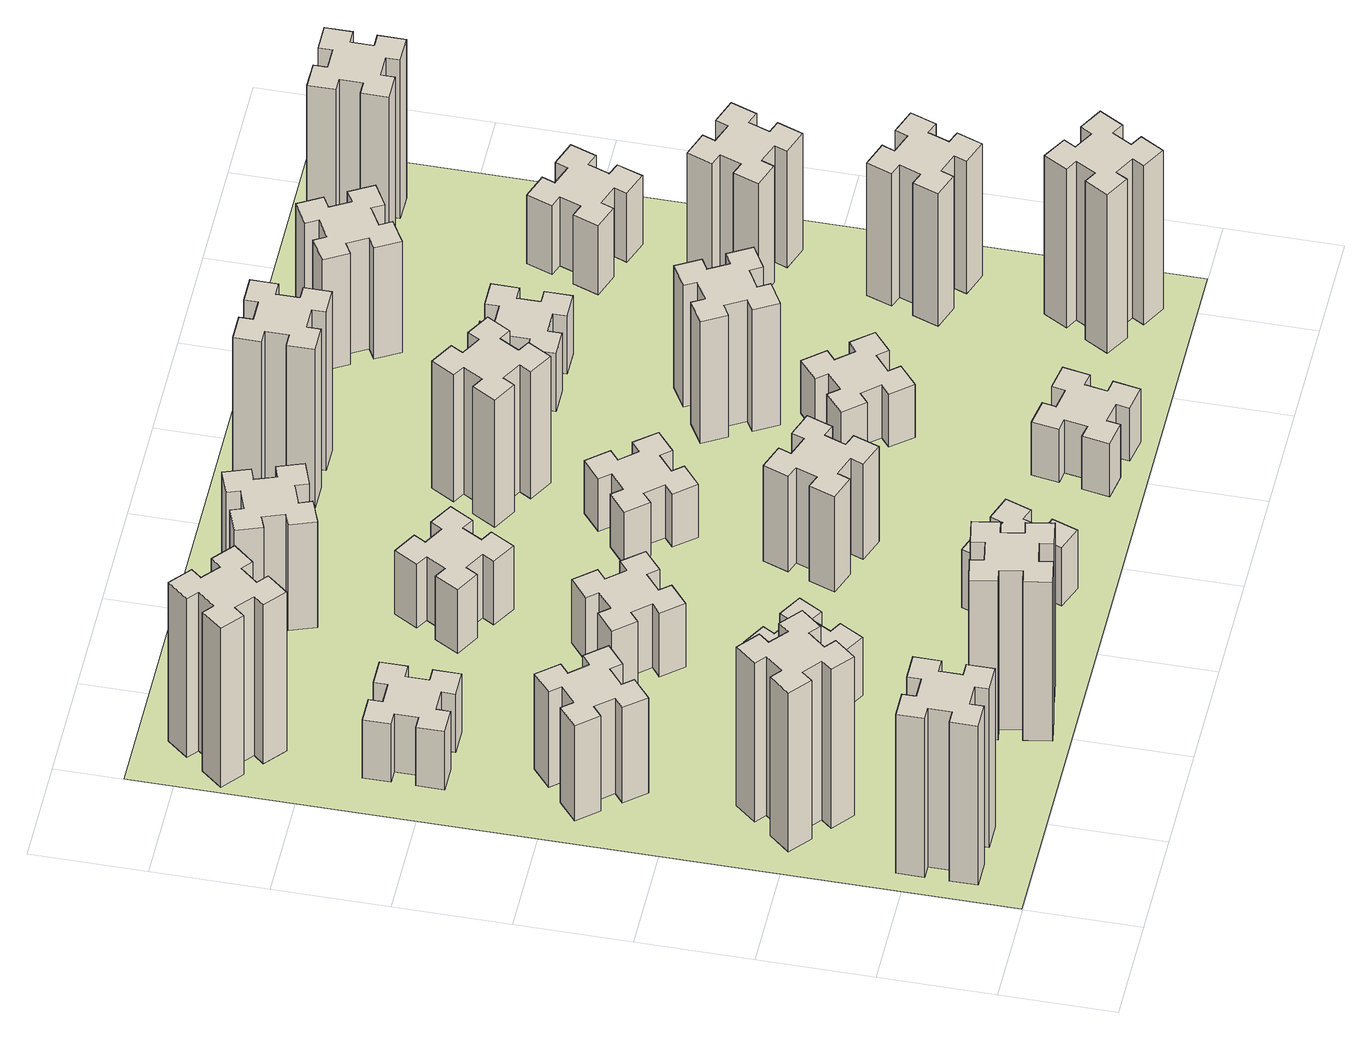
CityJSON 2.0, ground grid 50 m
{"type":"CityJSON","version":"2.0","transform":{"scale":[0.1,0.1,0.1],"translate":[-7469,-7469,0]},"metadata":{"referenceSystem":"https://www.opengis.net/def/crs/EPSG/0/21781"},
"CityObjects":{
"building1":{"type":"Building","attributes":{"class":"1000","function":"1000","usage":"1000","yearOfConstruction":2016,"roofType":"1000","measuredHeight":90,"storeysAboveGround":30,"storeysBelowGround":0},"geometry":[{"type":"Solid","lod":"1","boundaries":[[[[0,1,2,3,4,5,6,7,8,9,10,11,12,13,14,15,16,17,18,19]],[[17,16,20,21]],[[16,15,22,20]],[[15,14,23,22]],[[14,13,24,23]],[[13,12,25,24]],[[12,11,26,25]],[[11,10,27,26]],[[10,9,28,27]],[[9,8,29,28]],[[8,7,30,29]],[[7,6,31,30]],[[6,5,32,31]],[[5,4,33,32]],[[4,3,34,33]],[[3,2,35,34]],[[2,1,36,35]],[[1,0,37,36]],[[0,19,38,37]],[[19,18,39,38]],[[18,17,21,39]],[[24,25,26,27,28,29,30,31,32,33,34,35,36,37,38,39,21,20,22,23]]]]}]},
"building2":{"type":"Building","attributes":{"class":"1000","function":"1000","usage":"1000","yearOfConstruction":2016,"roofType":"1000","measuredHeight":90,"storeysAboveGround":30,"storeysBelowGround":0},"geometry":[{"type":"Solid","lod":"1","boundaries":[[[[40,41,42,43,44,45,46,47,48,49,50,51,52,53,54,55,56,57,58,59]],[[57,56,60,61]],[[56,55,62,60]],[[55,54,63,62]],[[54,53,64,63]],[[53,52,65,64]],[[52,51,66,65]],[[51,50,67,66]],[[50,49,68,67]],[[49,48,69,68]],[[48,47,70,69]],[[47,46,71,70]],[[46,45,72,71]],[[45,44,73,72]],[[44,43,74,73]],[[43,42,75,74]],[[42,41,76,75]],[[41,40,77,76]],[[40,59,78,77]],[[59,58,79,78]],[[58,57,61,79]],[[64,65,66,67,68,69,70,71,72,73,74,75,76,77,78,79,61,60,62,63]]]]}]},
"building3":{"type":"Building","attributes":{"class":"1000","function":"1000","usage":"1000","yearOfConstruction":2016,"roofType":"1000","measuredHeight":54,"storeysAboveGround":30,"storeysBelowGround":0},"geometry":[{"type":"Solid","lod":"1","boundaries":[[[[80,81,82,83,84,85,86,87,88,89,90,91,92,93,94,95,96,97,98,99]],[[97,96,100,101]],[[96,95,102,100]],[[95,94,103,102]],[[94,93,104,103]],[[93,92,105,104]],[[92,91,106,105]],[[91,90,107,106]],[[90,89,108,107]],[[89,88,109,108]],[[88,87,110,109]],[[87,86,111,110]],[[86,85,112,111]],[[85,84,113,112]],[[84,83,114,113]],[[83,82,115,114]],[[82,81,116,115]],[[81,80,117,116]],[[80,99,118,117]],[[99,98,119,118]],[[98,97,101,119]],[[104,105,106,107,108,109,110,111,112,113,114,115,116,117,118,119,101,100,102,103]]]]}]},
"building4":{"type":"Building","attributes":{"class":"1000","function":"1000","usage":"1000","yearOfConstruction":2016,"roofType":"1000","measuredHeight":33,"storeysAboveGround":30,"storeysBelowGround":0},"geometry":[{"type":"Solid","lod":"1","boundaries":[[[[120,121,122,123,124,125,126,127,128,129,130,131,132,133,134,135,136,137,138,139]],[[137,136,140,141]],[[136,135,142,140]],[[135,134,143,142]],[[134,133,144,143]],[[133,132,145,144]],[[132,131,146,145]],[[131,130,147,146]],[[130,129,148,147]],[[129,128,149,148]],[[128,127,150,149]],[[127,126,151,150]],[[126,125,152,151]],[[125,124,153,152]],[[124,123,154,153]],[[123,122,155,154]],[[122,121,156,155]],[[121,120,157,156]],[[120,139,158,157]],[[139,138,159,158]],[[138,137,141,159]],[[144,145,146,147,148,149,150,151,152,153,154,155,156,157,158,159,141,140,142,143]]]]}]},
"building5":{"type":"Building","attributes":{"class":"1000","function":"1000","usage":"1000","yearOfConstruction":2016,"roofType":"1000","measuredHeight":90,"storeysAboveGround":30,"storeysBelowGround":0},"geometry":[{"type":"Solid","lod":"1","boundaries":[[[[160,161,162,163,164,165,166,167,168,169,170,171,172,173,174,175,176,177,178,179]],[[177,176,180,181]],[[176,175,182,180]],[[175,174,183,182]],[[174,173,184,183]],[[173,172,185,184]],[[172,171,186,185]],[[171,170,187,186]],[[170,169,188,187]],[[169,168,189,188]],[[168,167,190,189]],[[167,166,191,190]],[[166,165,192,191]],[[165,164,193,192]],[[164,163,194,193]],[[163,162,195,194]],[[162,161,196,195]],[[161,160,197,196]],[[160,179,198,197]],[[179,178,199,198]],[[178,177,181,199]],[[184,185,186,187,188,189,190,191,192,193,194,195,196,197,198,199,181,180,182,183]]]]}]},
"building6":{"type":"Building","attributes":{"class":"1000","function":"1000","usage":"1000","yearOfConstruction":2016,"roofType":"1000","measuredHeight":90,"storeysAboveGround":30,"storeysBelowGround":0},"geometry":[{"type":"Solid","lod":"1","boundaries":[[[[200,201,202,203,204,205,206,207,208,209,210,211,212,213,214,215,216,217,218,219]],[[217,216,220,221]],[[216,215,222,220]],[[215,214,223,222]],[[214,213,224,223]],[[213,212,225,224]],[[212,211,226,225]],[[211,210,227,226]],[[210,209,228,227]],[[209,208,229,228]],[[208,207,230,229]],[[207,206,231,230]],[[206,205,232,231]],[[205,204,233,232]],[[204,203,234,233]],[[203,202,235,234]],[[202,201,236,235]],[[201,200,237,236]],[[200,219,238,237]],[[219,218,239,238]],[[218,217,221,239]],[[224,225,226,227,228,229,230,231,232,233,234,235,236,237,238,239,221,220,222,223]]]]}]},
"building7":{"type":"Building","attributes":{"class":"1000","function":"1000","usage":"1000","yearOfConstruction":2016,"roofType":"1000","measuredHeight":33,"storeysAboveGround":30,"storeysBelowGround":0},"geometry":[{"type":"Solid","lod":"1","boundaries":[[[[240,241,242,243,244,245,246,247,248,249,250,251,252,253,254,255,256,257,258,259]],[[257,256,260,261]],[[256,255,262,260]],[[255,254,263,262]],[[254,253,264,263]],[[253,252,265,264]],[[252,251,266,265]],[[251,250,267,266]],[[250,249,268,267]],[[249,248,269,268]],[[248,247,270,269]],[[247,246,271,270]],[[246,245,272,271]],[[245,244,273,272]],[[244,243,274,273]],[[243,242,275,274]],[[242,241,276,275]],[[241,240,277,276]],[[240,259,278,277]],[[259,258,279,278]],[[258,257,261,279]],[[264,265,266,267,268,269,270,271,272,273,274,275,276,277,278,279,261,260,262,263]]]]}]},
"building8":{"type":"Building","attributes":{"class":"1000","function":"1000","usage":"1000","yearOfConstruction":2016,"roofType":"1000","measuredHeight":36,"storeysAboveGround":30,"storeysBelowGround":0},"geometry":[{"type":"Solid","lod":"1","boundaries":[[[[280,281,282,283,284,285,286,287,288,289,290,291,292,293,294,295,296,297,298,299]],[[297,296,300,301]],[[296,295,302,300]],[[295,294,303,302]],[[294,293,304,303]],[[293,292,305,304]],[[292,291,306,305]],[[291,290,307,306]],[[290,289,308,307]],[[289,288,309,308]],[[288,287,310,309]],[[287,286,311,310]],[[286,285,312,311]],[[285,284,313,312]],[[284,283,314,313]],[[283,282,315,314]],[[282,281,316,315]],[[281,280,317,316]],[[280,299,318,317]],[[299,298,319,318]],[[298,297,301,319]],[[304,305,306,307,308,309,310,311,312,313,314,315,316,317,318,319,301,300,302,303]]]]}]},
"building9":{"type":"Building","attributes":{"class":"1000","function":"1000","usage":"1000","yearOfConstruction":2016,"roofType":"1000","measuredHeight":33,"storeysAboveGround":30,"storeysBelowGround":0},"geometry":[{"type":"Solid","lod":"1","boundaries":[[[[320,321,322,323,324,325,326,327,328,329,330,331,332,333,334,335,336,337,338,339]],[[337,336,340,341]],[[336,335,342,340]],[[335,334,343,342]],[[334,333,344,343]],[[333,332,345,344]],[[332,331,346,345]],[[331,330,347,346]],[[330,329,348,347]],[[329,328,349,348]],[[328,327,350,349]],[[327,326,351,350]],[[326,325,352,351]],[[325,324,353,352]],[[324,323,354,353]],[[323,322,355,354]],[[322,321,356,355]],[[321,320,357,356]],[[320,339,358,357]],[[339,338,359,358]],[[338,337,341,359]],[[344,345,346,347,348,349,350,351,352,353,354,355,356,357,358,359,341,340,342,343]]]]}]},
"building10":{"type":"Building","attributes":{"class":"1000","function":"1000","usage":"1000","yearOfConstruction":2016,"roofType":"1000","measuredHeight":36,"storeysAboveGround":30,"storeysBelowGround":0},"geometry":[{"type":"Solid","lod":"1","boundaries":[[[[360,361,362,363,364,365,366,367,368,369,370,371,372,373,374,375,376,377,378,379]],[[377,376,380,381]],[[376,375,382,380]],[[375,374,383,382]],[[374,373,384,383]],[[373,372,385,384]],[[372,371,386,385]],[[371,370,387,386]],[[370,369,388,387]],[[369,368,389,388]],[[368,367,390,389]],[[367,366,391,390]],[[366,365,392,391]],[[365,364,393,392]],[[364,363,394,393]],[[363,362,395,394]],[[362,361,396,395]],[[361,360,397,396]],[[360,379,398,397]],[[379,378,399,398]],[[378,377,381,399]],[[384,385,386,387,388,389,390,391,392,393,394,395,396,397,398,399,381,380,382,383]]]]}]},
"building11":{"type":"Building","attributes":{"class":"1000","function":"1000","usage":"1000","yearOfConstruction":2016,"roofType":"1000","measuredHeight":60,"storeysAboveGround":30,"storeysBelowGround":0},"geometry":[{"type":"Solid","lod":"1","boundaries":[[[[400,401,402,403,404,405,406,407,408,409,410,411,412,413,414,415,416,417,418,419]],[[417,416,420,421]],[[416,415,422,420]],[[415,414,423,422]],[[414,413,424,423]],[[413,412,425,424]],[[412,411,426,425]],[[411,410,427,426]],[[410,409,428,427]],[[409,408,429,428]],[[408,407,430,429]],[[407,406,431,430]],[[406,405,432,431]],[[405,404,433,432]],[[404,403,434,433]],[[403,402,435,434]],[[402,401,436,435]],[[401,400,437,436]],[[400,419,438,437]],[[419,418,439,438]],[[418,417,421,439]],[[424,425,426,427,428,429,430,431,432,433,434,435,436,437,438,439,421,420,422,423]]]]}]},
"building12":{"type":"Building","attributes":{"class":"1000","function":"1000","usage":"1000","yearOfConstruction":2016,"roofType":"1000","measuredHeight":54,"storeysAboveGround":30,"storeysBelowGround":0},"geometry":[{"type":"Solid","lod":"1","boundaries":[[[[440,441,442,443,444,445,446,447,448,449,450,451,452,453,454,455,456,457,458,459]],[[457,456,460,461]],[[456,455,462,460]],[[455,454,463,462]],[[454,453,464,463]],[[453,452,465,464]],[[452,451,466,465]],[[451,450,467,466]],[[450,449,468,467]],[[449,448,469,468]],[[448,447,470,469]],[[447,446,471,470]],[[446,445,472,471]],[[445,444,473,472]],[[444,443,474,473]],[[443,442,475,474]],[[442,441,476,475]],[[441,440,477,476]],[[440,459,478,477]],[[459,458,479,478]],[[458,457,461,479]],[[464,465,466,467,468,469,470,471,472,473,474,475,476,477,478,479,461,460,462,463]]]]}]},
"building13":{"type":"Building","attributes":{"class":"1000","function":"1000","usage":"1000","yearOfConstruction":2016,"roofType":"1000","measuredHeight":30,"storeysAboveGround":30,"storeysBelowGround":0},"geometry":[{"type":"Solid","lod":"1","boundaries":[[[[480,481,482,483,484,485,486,487,488,489,490,491,492,493,494,495,496,497,498,499]],[[497,496,500,501]],[[496,495,502,500]],[[495,494,503,502]],[[494,493,504,503]],[[493,492,505,504]],[[492,491,506,505]],[[491,490,507,506]],[[490,489,508,507]],[[489,488,509,508]],[[488,487,510,509]],[[487,486,511,510]],[[486,485,512,511]],[[485,484,513,512]],[[484,483,514,513]],[[483,482,515,514]],[[482,481,516,515]],[[481,480,517,516]],[[480,499,518,517]],[[499,498,519,518]],[[498,497,501,519]],[[504,505,506,507,508,509,510,511,512,513,514,515,516,517,518,519,501,500,502,503]]]]}]},
"building14":{"type":"Building","attributes":{"class":"1000","function":"1000","usage":"1000","yearOfConstruction":2016,"roofType":"1000","measuredHeight":30,"storeysAboveGround":30,"storeysBelowGround":0},"geometry":[{"type":"Solid","lod":"1","boundaries":[[[[520,521,522,523,524,525,526,527,528,529,530,531,532,533,534,535,536,537,538,539]],[[537,536,540,541]],[[536,535,542,540]],[[535,534,543,542]],[[534,533,544,543]],[[533,532,545,544]],[[532,531,546,545]],[[531,530,547,546]],[[530,529,548,547]],[[529,528,549,548]],[[528,527,550,549]],[[527,526,551,550]],[[526,525,552,551]],[[525,524,553,552]],[[524,523,554,553]],[[523,522,555,554]],[[522,521,556,555]],[[521,520,557,556]],[[520,539,558,557]],[[539,538,559,558]],[[538,537,541,559]],[[544,545,546,547,548,549,550,551,552,553,554,555,556,557,558,559,541,540,542,543]]]]}]},
"building15":{"type":"Building","attributes":{"class":"1000","function":"1000","usage":"1000","yearOfConstruction":2016,"roofType":"1000","measuredHeight":72,"storeysAboveGround":30,"storeysBelowGround":0},"geometry":[{"type":"Solid","lod":"1","boundaries":[[[[560,561,562,563,564,565,566,567,568,569,570,571,572,573,574,575,576,577,578,579]],[[577,576,580,581]],[[576,575,582,580]],[[575,574,583,582]],[[574,573,584,583]],[[573,572,585,584]],[[572,571,586,585]],[[571,570,587,586]],[[570,569,588,587]],[[569,568,589,588]],[[568,567,590,589]],[[567,566,591,590]],[[566,565,592,591]],[[565,564,593,592]],[[564,563,594,593]],[[563,562,595,594]],[[562,561,596,595]],[[561,560,597,596]],[[560,579,598,597]],[[579,578,599,598]],[[578,577,581,599]],[[584,585,586,587,588,589,590,591,592,593,594,595,596,597,598,599,581,580,582,583]]]]}]},
"building16":{"type":"Building","attributes":{"class":"1000","function":"1000","usage":"1000","yearOfConstruction":2016,"roofType":"1000","measuredHeight":90,"storeysAboveGround":30,"storeysBelowGround":0},"geometry":[{"type":"Solid","lod":"1","boundaries":[[[[600,601,602,603,604,605,606,607,608,609,610,611,612,613,614,615,616,617,618,619]],[[617,616,620,621]],[[616,615,622,620]],[[615,614,623,622]],[[614,613,624,623]],[[613,612,625,624]],[[612,611,626,625]],[[611,610,627,626]],[[610,609,628,627]],[[609,608,629,628]],[[608,607,630,629]],[[607,606,631,630]],[[606,605,632,631]],[[605,604,633,632]],[[604,603,634,633]],[[603,602,635,634]],[[602,601,636,635]],[[601,600,637,636]],[[600,619,638,637]],[[619,618,639,638]],[[618,617,621,639]],[[624,625,626,627,628,629,630,631,632,633,634,635,636,637,638,639,621,620,622,623]]]]}]},
"building17":{"type":"Building","attributes":{"class":"1000","function":"1000","usage":"1000","yearOfConstruction":2016,"roofType":"1000","measuredHeight":30,"storeysAboveGround":30,"storeysBelowGround":0},"geometry":[{"type":"Solid","lod":"1","boundaries":[[[[640,641,642,643,644,645,646,647,648,649,650,651,652,653,654,655,656,657,658,659]],[[657,656,660,661]],[[656,655,662,660]],[[655,654,663,662]],[[654,653,664,663]],[[653,652,665,664]],[[652,651,666,665]],[[651,650,667,666]],[[650,649,668,667]],[[649,648,669,668]],[[648,647,670,669]],[[647,646,671,670]],[[646,645,672,671]],[[645,644,673,672]],[[644,643,674,673]],[[643,642,675,674]],[[642,641,676,675]],[[641,640,677,676]],[[640,659,678,677]],[[659,658,679,678]],[[658,657,661,679]],[[664,665,666,667,668,669,670,671,672,673,674,675,676,677,678,679,661,660,662,663]]]]}]},
"building18":{"type":"Building","attributes":{"class":"1000","function":"1000","usage":"1000","yearOfConstruction":2016,"roofType":"1000","measuredHeight":69,"storeysAboveGround":30,"storeysBelowGround":0},"geometry":[{"type":"Solid","lod":"1","boundaries":[[[[680,681,682,683,684,685,686,687,688,689,690,691,692,693,694,695,696,697,698,699]],[[697,696,700,701]],[[696,695,702,700]],[[695,694,703,702]],[[694,693,704,703]],[[693,692,705,704]],[[692,691,706,705]],[[691,690,707,706]],[[690,689,708,707]],[[689,688,709,708]],[[688,687,710,709]],[[687,686,711,710]],[[686,685,712,711]],[[685,684,713,712]],[[684,683,714,713]],[[683,682,715,714]],[[682,681,716,715]],[[681,680,717,716]],[[680,699,718,717]],[[699,698,719,718]],[[698,697,701,719]],[[704,705,706,707,708,709,710,711,712,713,714,715,716,717,718,719,701,700,702,703]]]]}]},
"building19":{"type":"Building","attributes":{"class":"1000","function":"1000","usage":"1000","yearOfConstruction":2016,"roofType":"1000","measuredHeight":33,"storeysAboveGround":30,"storeysBelowGround":0},"geometry":[{"type":"Solid","lod":"1","boundaries":[[[[720,721,722,723,724,725,726,727,728,729,730,731,732,733,734,735,736,737,738,739]],[[737,736,740,741]],[[736,735,742,740]],[[735,734,743,742]],[[734,733,744,743]],[[733,732,745,744]],[[732,731,746,745]],[[731,730,747,746]],[[730,729,748,747]],[[729,728,749,748]],[[728,727,750,749]],[[727,726,751,750]],[[726,725,752,751]],[[725,724,753,752]],[[724,723,754,753]],[[723,722,755,754]],[[722,721,756,755]],[[721,720,757,756]],[[720,739,758,757]],[[739,738,759,758]],[[738,737,741,759]],[[744,745,746,747,748,749,750,751,752,753,754,755,756,757,758,759,741,740,742,743]]]]}]},
"building20":{"type":"Building","attributes":{"class":"1000","function":"1000","usage":"1000","yearOfConstruction":2016,"roofType":"1000","measuredHeight":90,"storeysAboveGround":30,"storeysBelowGround":0},"geometry":[{"type":"Solid","lod":"1","boundaries":[[[[760,761,762,763,764,765,766,767,768,769,770,771,772,773,774,775,776,777,778,779]],[[777,776,780,781]],[[776,775,782,780]],[[775,774,783,782]],[[774,773,784,783]],[[773,772,785,784]],[[772,771,786,785]],[[771,770,787,786]],[[770,769,788,787]],[[769,768,789,788]],[[768,767,790,789]],[[767,766,791,790]],[[766,765,792,791]],[[765,764,793,792]],[[764,763,794,793]],[[763,762,795,794]],[[762,761,796,795]],[[761,760,797,796]],[[760,779,798,797]],[[779,778,799,798]],[[778,777,781,799]],[[784,785,786,787,788,789,790,791,792,793,794,795,796,797,798,799,781,780,782,783]]]]}]},
"building21":{"type":"Building","attributes":{"class":"1000","function":"1000","usage":"1000","yearOfConstruction":2016,"roofType":"1000","measuredHeight":63,"storeysAboveGround":30,"storeysBelowGround":0},"geometry":[{"type":"Solid","lod":"1","boundaries":[[[[800,801,802,803,804,805,806,807,808,809,810,811,812,813,814,815,816,817,818,819]],[[817,816,820,821]],[[816,815,822,820]],[[815,814,823,822]],[[814,813,824,823]],[[813,812,825,824]],[[812,811,826,825]],[[811,810,827,826]],[[810,809,828,827]],[[809,808,829,828]],[[808,807,830,829]],[[807,806,831,830]],[[806,805,832,831]],[[805,804,833,832]],[[804,803,834,833]],[[803,802,835,834]],[[802,801,836,835]],[[801,800,837,836]],[[800,819,838,837]],[[819,818,839,838]],[[818,817,821,839]],[[824,825,826,827,828,829,830,831,832,833,834,835,836,837,838,839,821,820,822,823]]]]}]},
"building22":{"type":"Building","attributes":{"class":"1000","function":"1000","usage":"1000","yearOfConstruction":2016,"roofType":"1000","measuredHeight":75,"storeysAboveGround":30,"storeysBelowGround":0},"geometry":[{"type":"Solid","lod":"1","boundaries":[[[[840,841,842,843,844,845,846,847,848,849,850,851,852,853,854,855,856,857,858,859]],[[857,856,860,861]],[[856,855,862,860]],[[855,854,863,862]],[[854,853,864,863]],[[853,852,865,864]],[[852,851,866,865]],[[851,850,867,866]],[[850,849,868,867]],[[849,848,869,868]],[[848,847,870,869]],[[847,846,871,870]],[[846,845,872,871]],[[845,844,873,872]],[[844,843,874,873]],[[843,842,875,874]],[[842,841,876,875]],[[841,840,877,876]],[[840,859,878,877]],[[859,858,879,878]],[[858,857,861,879]],[[864,865,866,867,868,869,870,871,872,873,874,875,876,877,878,879,861,860,862,863]]]]}]},
"building23":{"type":"Building","attributes":{"class":"1000","function":"1000","usage":"1000","yearOfConstruction":2016,"roofType":"1000","measuredHeight":66,"storeysAboveGround":30,"storeysBelowGround":0},"geometry":[{"type":"Solid","lod":"1","boundaries":[[[[880,881,882,883,884,885,886,887,888,889,890,891,892,893,894,895,896,897,898,899]],[[897,896,900,901]],[[896,895,902,900]],[[895,894,903,902]],[[894,893,904,903]],[[893,892,905,904]],[[892,891,906,905]],[[891,890,907,906]],[[890,889,908,907]],[[889,888,909,908]],[[888,887,910,909]],[[887,886,911,910]],[[886,885,912,911]],[[885,884,913,912]],[[884,883,914,913]],[[883,882,915,914]],[[882,881,916,915]],[[881,880,917,916]],[[880,899,918,917]],[[899,898,919,918]],[[898,897,901,919]],[[904,905,906,907,908,909,910,911,912,913,914,915,916,917,918,919,901,900,902,903]]]]}]},
"building24":{"type":"Building","attributes":{"class":"1000","function":"1000","usage":"1000","yearOfConstruction":2016,"roofType":"1000","measuredHeight":39,"storeysAboveGround":30,"storeysBelowGround":0},"geometry":[{"type":"Solid","lod":"1","boundaries":[[[[920,921,922,923,924,925,926,927,928,929,930,931,932,933,934,935,936,937,938,939]],[[937,936,940,941]],[[936,935,942,940]],[[935,934,943,942]],[[934,933,944,943]],[[933,932,945,944]],[[932,931,946,945]],[[931,930,947,946]],[[930,929,948,947]],[[929,928,949,948]],[[928,927,950,949]],[[927,926,951,950]],[[926,925,952,951]],[[925,924,953,952]],[[924,923,954,953]],[[923,922,955,954]],[[922,921,956,955]],[[921,920,957,956]],[[920,939,958,957]],[[939,938,959,958]],[[938,937,941,959]],[[944,945,946,947,948,949,950,951,952,953,954,955,956,957,958,959,941,940,942,943]]]]}]},
"building25":{"type":"Building","attributes":{"class":"1000","function":"1000","usage":"1000","yearOfConstruction":2016,"roofType":"1000","measuredHeight":90,"storeysAboveGround":30,"storeysBelowGround":0},"geometry":[{"type":"Solid","lod":"1","boundaries":[[[[960,961,962,963,964,965,966,967,968,969,970,971,972,973,974,975,976,977,978,979]],[[977,976,980,981]],[[976,975,982,980]],[[975,974,983,982]],[[974,973,984,983]],[[973,972,985,984]],[[972,971,986,985]],[[971,970,987,986]],[[970,969,988,987]],[[969,968,989,988]],[[968,967,990,989]],[[967,966,991,990]],[[966,965,992,991]],[[965,964,993,992]],[[964,963,994,993]],[[963,962,995,994]],[[962,961,996,995]],[[961,960,997,996]],[[960,979,998,997]],[[979,978,999,998]],[[978,977,981,999]],[[984,985,986,987,988,989,990,991,992,993,994,995,996,997,998,999,981,980,982,983]]]]}]},
"landuse1":{"type":"LandUse","attributes":{"name":"plot1","function":"1010"},"geometry":[{"type":"MultiSurface","lod":"1","boundaries":[[[1000,1001,1002,1003]]]}]}
},
"vertices":[
[165,425,0],[165,325,0],[105,325,0],[105,205,0],[225,205,0],[225,265,0],[325,265,0],[325,205,0],[445,205,0],[445,325,0],[385,325,0],[385,425,0],[445,425,0],[445,545,0],[325,545,0],[325,485,0],[225,485,0],[225,545,0],[105,545,0],[105,425,0],[225,485,900],[225,545,900],[325,485,900],[325,545,900],[445,545,900],[445,425,900],[385,425,900],[385,325,900],[445,325,900],[445,205,900],[325,205,900],[325,265,900],[225,265,900],[225,205,900],[105,205,900],[105,325,900],[165,325,900],[165,425,900],[105,425,900],[105,545,900],
[484,1067,0],[408,1132,0],[446,1178,0],[354,1255,0],[277,1163,0],[323,1124,0],[259,1048,0],[213,1086,0],[136,994,0],[228,917,0],[266,963,0],[343,899,0],[304,853,0],[396,776,0],[473,868,0],[427,906,0],[492,983,0],[538,944,0],[615,1036,0],[523,1113,0],[492,983,900],[538,944,900],[427,906,900],[473,868,900],[396,776,900],[304,853,900],[343,899,900],[266,963,900],[228,917,900],[136,994,900],[213,1086,900],[259,1048,900],[323,1124,900],[277,1163,900],[354,1255,900],[446,1178,900],[408,1132,900],[484,1067,900],[523,1113,900],[615,1036,900],
[492,1888,0],[427,1964,0],[473,2003,0],[396,2095,0],[304,2018,0],[343,1972,0],[266,1907,0],[228,1953,0],[136,1876,0],[213,1784,0],[259,1823,0],[323,1746,0],[277,1708,0],[354,1616,0],[446,1693,0],[408,1739,0],[484,1803,0],[523,1757,0],[615,1834,0],[538,1926,0],[484,1803,540],[523,1757,540],[408,1739,540],[446,1693,540],[354,1616,540],[277,1708,540],[323,1746,540],[259,1823,540],[213,1784,540],[136,1876,540],[228,1953,540],[266,1907,540],[343,1972,540],[304,2018,540],[396,2095,540],[473,2003,540],[427,1964,540],[492,1888,540],[538,1926,540],[615,1834,540],
[485,2545,0],[485,2645,0],[545,2645,0],[545,2765,0],[425,2765,0],[425,2705,0],[325,2705,0],[325,2765,0],[205,2765,0],[205,2645,0],[265,2645,0],[265,2545,0],[205,2545,0],[205,2425,0],[325,2425,0],[325,2485,0],[425,2485,0],[425,2425,0],[545,2425,0],[545,2545,0],[425,2485,330],[425,2425,330],[325,2485,330],[325,2425,330],[205,2425,330],[205,2545,330],[265,2545,330],[265,2645,330],[205,2645,330],[205,2765,330],[325,2765,330],[325,2705,330],[425,2705,330],[425,2765,330],[545,2765,330],[545,2645,330],[485,2645,330],[485,2545,330],[545,2545,330],[545,2425,330],
[1085,158,0],[1184,176,0],[1194,117,0],[1312,137,0],[1291,256,0],[1232,245,0],[1215,344,0],[1274,354,0],[1253,472,0],[1135,451,0],[1145,392,0],[1047,375,0],[1037,434,0],[918,413,0],[939,295,0],[998,305,0],[1016,207,0],[957,197,0],[977,78,0],[1096,99,0],[1016,207,900],[957,197,900],[998,305,900],[939,295,900],[918,413,900],[1037,434,900],[1047,375,900],[1145,392,900],[1135,451,900],[1253,472,900],[1274,354,900],[1215,344,900],[1232,245,900],[1291,256,900],[1312,137,900],[1194,117,900],[1184,176,900],[1085,158,900],[1096,99,900],[977,78,900],
[384,3387,0],[308,3452,0],[346,3498,0],[254,3575,0],[177,3483,0],[223,3444,0],[159,3368,0],[113,3406,0],[36,3314,0],[128,3237,0],[166,3283,0],[243,3219,0],[204,3173,0],[296,3096,0],[373,3188,0],[327,3226,0],[392,3303,0],[438,3264,0],[515,3356,0],[423,3433,0],[392,3303,900],[438,3264,900],[327,3226,900],[373,3188,900],[296,3096,900],[204,3173,900],[243,3219,900],[166,3283,900],[128,3237,900],[36,3314,900],[113,3406,900],[159,3368,900],[223,3444,900],[177,3483,900],[254,3575,900],[346,3498,900],[308,3452,900],[384,3387,900],[423,3433,900],[515,3356,900],
[1086,1017,0],[1136,1104,0],[1188,1074,0],[1248,1178,0],[1144,1238,0],[1114,1186,0],[1027,1236,0],[1057,1288,0],[953,1348,0],[893,1244,0],[945,1214,0],[895,1127,0],[843,1157,0],[783,1053,0],[887,993,0],[917,1045,0],[1004,995,0],[974,943,0],[1078,883,0],[1138,987,0],[1004,995,330],[974,943,330],[917,1045,330],[887,993,330],[783,1053,330],[843,1157,330],[895,1127,330],[945,1214,330],[893,1244,330],[953,1348,330],[1057,1288,330],[1027,1236,330],[1114,1186,330],[1144,1238,330],[1248,1178,330],[1188,1074,330],[1136,1104,330],[1086,1017,330],[1138,987,330],[1078,883,330],
[1083,1972,0],[1006,1907,0],[968,1953,0],[876,1876,0],[953,1784,0],[999,1823,0],[1063,1746,0],[1017,1708,0],[1094,1616,0],[1186,1693,0],[1148,1739,0],[1224,1803,0],[1263,1757,0],[1355,1834,0],[1278,1926,0],[1232,1888,0],[1167,1964,0],[1213,2003,0],[1136,2095,0],[1044,2018,0],[1167,1964,360],[1213,2003,360],[1232,1888,360],[1278,1926,360],[1355,1834,360],[1263,1757,360],[1224,1803,360],[1148,1739,360],[1186,1693,360],[1094,1616,360],[1017,1708,360],[1063,1746,360],[999,1823,360],[953,1784,360],[876,1876,360],[968,1953,360],[1006,1907,360],[1083,1972,360],[1044,2018,360],[1136,2095,360],
[1669,460,0],[1635,366,0],[1579,387,0],[1537,274,0],[1650,233,0],[1671,289,0],[1765,255,0],[1744,199,0],[1857,157,0],[1898,270,0],[1842,291,0],[1876,385,0],[1932,364,0],[1973,477,0],[1860,518,0],[1840,462,0],[1746,496,0],[1767,552,0],[1654,593,0],[1613,480,0],[1746,496,330],[1767,552,330],[1840,462,330],[1860,518,330],[1973,477,330],[1932,364,330],[1876,385,330],[1842,291,330],[1898,270,330],[1857,157,330],[1744,199,330],[1765,255,330],[1671,289,330],[1650,233,330],[1537,274,330],[1579,387,330],[1635,366,330],[1669,460,330],[1613,480,330],[1654,593,330],
[1117,2525,0],[1204,2475,0],[1174,2423,0],[1278,2363,0],[1338,2467,0],[1286,2497,0],[1336,2584,0],[1388,2554,0],[1448,2658,0],[1344,2718,0],[1314,2666,0],[1227,2716,0],[1257,2768,0],[1153,2828,0],[1093,2724,0],[1145,2694,0],[1095,2607,0],[1043,2637,0],[983,2533,0],[1087,2473,0],[1095,2607,360],[1043,2637,360],[1145,2694,360],[1093,2724,360],[1153,2828,360],[1257,2768,360],[1227,2716,360],[1314,2666,360],[1344,2718,360],[1448,2658,360],[1388,2554,360],[1336,2584,360],[1286,2497,360],[1338,2467,360],[1278,2363,360],[1174,2423,360],[1204,2475,360],[1117,2525,360],[1087,2473,360],[983,2533,360],
[1125,3456,0],[1031,3422,0],[1010,3478,0],[897,3437,0],[939,3324,0],[995,3345,0],[1029,3251,0],[973,3230,0],[1014,3117,0],[1127,3159,0],[1106,3215,0],[1200,3249,0],[1220,3193,0],[1333,3234,0],[1292,3347,0],[1236,3326,0],[1202,3420,0],[1258,3440,0],[1217,3553,0],[1104,3512,0],[1202,3420,600],[1258,3440,600],[1236,3326,600],[1292,3347,600],[1333,3234,600],[1220,3193,600],[1200,3249,600],[1106,3215,600],[1127,3159,600],[1014,3117,600],[973,3230,600],[1029,3251,600],[995,3345,600],[939,3324,600],[897,3437,600],[1010,3478,600],[1031,3422,600],[1125,3456,600],[1104,3512,600],[1217,3553,600],
[1769,1300,0],[1735,1206,0],[1679,1227,0],[1637,1114,0],[1750,1073,0],[1771,1129,0],[1865,1095,0],[1844,1039,0],[1957,997,0],[1998,1110,0],[1942,1131,0],[1976,1225,0],[2032,1204,0],[2073,1317,0],[1960,1358,0],[1940,1302,0],[1846,1336,0],[1867,1392,0],[1754,1433,0],[1713,1320,0],[1846,1336,540],[1867,1392,540],[1940,1302,540],[1960,1358,540],[2073,1317,540],[2032,1204,540],[1976,1225,540],[1942,1131,540],[1998,1110,540],[1957,997,540],[1844,1039,540],[1865,1095,540],[1771,1129,540],[1750,1073,540],[1637,1114,540],[1679,1227,540],[1735,1206,540],[1769,1300,540],[1713,1320,540],[1754,1433,540],
[1972,1988,0],[1907,2064,0],[1953,2103,0],[1876,2195,0],[1784,2118,0],[1823,2072,0],[1746,2007,0],[1708,2053,0],[1616,1976,0],[1693,1884,0],[1739,1923,0],[1803,1846,0],[1757,1808,0],[1834,1716,0],[1926,1793,0],[1888,1839,0],[1964,1903,0],[2003,1857,0],[2095,1934,0],[2018,2026,0],[1964,1903,300],[2003,1857,300],[1888,1839,300],[1926,1793,300],[1834,1716,300],[1757,1808,300],[1803,1846,300],[1739,1923,300],[1693,1884,300],[1616,1976,300],[1708,2053,300],[1746,2007,300],[1823,2072,300],[1784,2118,300],[1876,2195,300],[1953,2103,300],[1907,2064,300],[1972,1988,300],[2018,2026,300],[2095,1934,300],
[2496,344,0],[2478,245,0],[2419,256,0],[2398,137,0],[2517,117,0],[2527,176,0],[2625,158,0],[2615,99,0],[2733,78,0],[2754,197,0],[2695,207,0],[2712,305,0],[2771,295,0],[2792,413,0],[2674,434,0],[2664,375,0],[2565,392,0],[2576,451,0],[2457,472,0],[2437,354,0],[2565,392,300],[2576,451,300],[2664,375,300],[2674,434,300],[2792,413,300],[2771,295,300],[2712,305,300],[2695,207,300],[2754,197,300],[2733,78,300],[2615,99,300],[2625,158,300],[2527,176,300],[2517,117,300],[2398,137,300],[2419,256,300],[2478,245,300],[2496,344,300],[2437,354,300],[2457,472,300],
[2026,2497,0],[2076,2584,0],[2128,2554,0],[2188,2658,0],[2084,2718,0],[2054,2666,0],[1967,2716,0],[1997,2768,0],[1893,2828,0],[1833,2724,0],[1885,2694,0],[1835,2607,0],[1783,2637,0],[1723,2533,0],[1827,2473,0],[1857,2525,0],[1944,2475,0],[1914,2423,0],[2018,2363,0],[2078,2467,0],[1944,2475,720],[1914,2423,720],[1857,2525,720],[1827,2473,720],[1723,2533,720],[1783,2637,720],[1835,2607,720],[1885,2694,720],[1833,2724,720],[1893,2828,720],[1997,2768,720],[1967,2716,720],[2054,2666,720],[2084,2718,720],[2188,2658,720],[2128,2554,720],[2076,2584,720],[2026,2497,720],[2078,2467,720],[2018,2363,720],
[1965,3385,0],[1965,3485,0],[2025,3485,0],[2025,3605,0],[1905,3605,0],[1905,3545,0],[1805,3545,0],[1805,3605,0],[1685,3605,0],[1685,3485,0],[1745,3485,0],[1745,3385,0],[1685,3385,0],[1685,3265,0],[1805,3265,0],[1805,3325,0],[1905,3325,0],[1905,3265,0],[2025,3265,0],[2025,3385,0],[1905,3325,900],[1905,3265,900],[1805,3325,900],[1805,3265,900],[1685,3265,900],[1685,3385,900],[1745,3385,900],[1745,3485,900],[1685,3485,900],[1685,3605,900],[1805,3605,900],[1805,3545,900],[1905,3545,900],[1905,3605,900],[2025,3605,900],[2025,3485,900],[1965,3485,900],[1965,3385,900],[2025,3385,900],[2025,3265,900],
[2628,1099,0],[2704,1163,0],[2743,1117,0],[2835,1194,0],[2758,1286,0],[2712,1248,0],[2647,1324,0],[2693,1363,0],[2616,1455,0],[2524,1378,0],[2563,1332,0],[2486,1267,0],[2448,1313,0],[2356,1236,0],[2433,1144,0],[2479,1183,0],[2543,1106,0],[2497,1068,0],[2574,976,0],[2666,1053,0],[2543,1106,300],[2497,1068,300],[2479,1183,300],[2433,1144,300],[2356,1236,300],[2448,1313,300],[2486,1267,300],[2563,1332,300],[2524,1378,300],[2616,1455,300],[2693,1363,300],[2647,1324,300],[2712,1248,300],[2758,1286,300],[2835,1194,300],[2743,1117,300],[2704,1163,300],[2628,1099,300],[2666,1053,300],[2574,976,300],
[2475,1744,0],[2525,1657,0],[2473,1627,0],[2533,1523,0],[2637,1583,0],[2607,1635,0],[2694,1685,0],[2724,1633,0],[2828,1693,0],[2768,1797,0],[2716,1767,0],[2666,1854,0],[2718,1884,0],[2658,1988,0],[2554,1928,0],[2584,1876,0],[2497,1826,0],[2467,1878,0],[2363,1818,0],[2423,1714,0],[2497,1826,690],[2467,1878,690],[2584,1876,690],[2554,1928,690],[2658,1988,690],[2718,1884,690],[2666,1854,690],[2716,1767,690],[2768,1797,690],[2828,1693,690],[2724,1633,690],[2694,1685,690],[2607,1635,690],[2637,1583,690],[2533,1523,690],[2473,1627,690],[2525,1657,690],[2475,1744,690],[2423,1714,690],[2363,1818,690],
[2705,2545,0],[2705,2645,0],[2765,2645,0],[2765,2765,0],[2645,2765,0],[2645,2705,0],[2545,2705,0],[2545,2765,0],[2425,2765,0],[2425,2645,0],[2485,2645,0],[2485,2545,0],[2425,2545,0],[2425,2425,0],[2545,2425,0],[2545,2485,0],[2645,2485,0],[2645,2425,0],[2765,2425,0],[2765,2545,0],[2645,2485,330],[2645,2425,330],[2545,2485,330],[2545,2425,330],[2425,2425,330],[2425,2545,330],[2485,2545,330],[2485,2645,330],[2425,2645,330],[2425,2765,330],[2545,2765,330],[2545,2705,330],[2645,2705,330],[2645,2765,330],[2765,2765,330],[2765,2645,330],[2705,2645,330],[2705,2545,330],[2765,2545,330],[2765,2425,330],
[3534,446,0],[3447,496,0],[3477,548,0],[3373,608,0],[3313,504,0],[3365,474,0],[3315,387,0],[3263,417,0],[3203,313,0],[3307,253,0],[3337,305,0],[3424,255,0],[3394,203,0],[3498,143,0],[3558,247,0],[3506,277,0],[3556,364,0],[3608,334,0],[3668,438,0],[3564,498,0],[3556,364,900],[3608,334,900],[3506,277,900],[3558,247,900],[3498,143,900],[3394,203,900],[3424,255,900],[3337,305,900],[3307,253,900],[3203,313,900],[3263,417,900],[3315,387,900],[3365,474,900],[3313,504,900],[3373,608,900],[3477,548,900],[3447,496,900],[3534,446,900],[3564,498,900],[3668,438,900],
[2575,3324,0],[2625,3237,0],[2573,3207,0],[2633,3103,0],[2737,3163,0],[2707,3215,0],[2794,3265,0],[2824,3213,0],[2928,3273,0],[2868,3377,0],[2816,3347,0],[2766,3434,0],[2818,3464,0],[2758,3568,0],[2654,3508,0],[2684,3456,0],[2597,3406,0],[2567,3458,0],[2463,3398,0],[2523,3294,0],[2597,3406,630],[2567,3458,630],[2684,3456,630],[2654,3508,630],[2758,3568,630],[2818,3464,630],[2766,3434,630],[2816,3347,630],[2868,3377,630],[2928,3273,630],[2824,3213,630],[2794,3265,630],[2707,3215,630],[2737,3163,630],[2633,3103,630],[2573,3207,630],[2625,3237,630],[2575,3324,630],[2523,3294,630],[2463,3398,630],
[3351,1029,0],[3445,995,0],[3424,939,0],[3537,897,0],[3578,1010,0],[3522,1031,0],[3556,1125,0],[3612,1104,0],[3653,1217,0],[3540,1258,0],[3520,1202,0],[3426,1236,0],[3447,1292,0],[3334,1333,0],[3293,1220,0],[3349,1200,0],[3315,1106,0],[3259,1127,0],[3217,1014,0],[3330,973,0],[3315,1106,750],[3259,1127,750],[3349,1200,750],[3293,1220,750],[3334,1333,750],[3447,1292,750],[3426,1236,750],[3520,1202,750],[3540,1258,750],[3653,1217,750],[3612,1104,750],[3556,1125,750],[3522,1031,750],[3578,1010,750],[3537,897,750],[3424,939,750],[3445,995,750],[3351,1029,750],[3330,973,750],[3217,1014,750],
[3520,1942,0],[3426,1976,0],[3447,2032,0],[3334,2073,0],[3293,1960,0],[3349,1940,0],[3315,1846,0],[3259,1867,0],[3217,1754,0],[3330,1713,0],[3351,1769,0],[3445,1735,0],[3424,1679,0],[3537,1637,0],[3578,1750,0],[3522,1771,0],[3556,1865,0],[3612,1844,0],[3653,1957,0],[3540,1998,0],[3556,1865,660],[3612,1844,660],[3522,1771,660],[3578,1750,660],[3537,1637,660],[3424,1679,660],[3445,1735,660],[3351,1769,660],[3330,1713,660],[3217,1754,660],[3259,1867,660],[3315,1846,660],[3349,1940,660],[3293,1960,660],[3334,2073,660],[3447,2032,660],[3426,1976,660],[3520,1942,660],[3540,1998,660],[3653,1957,660],
[3420,2582,0],[3326,2616,0],[3347,2672,0],[3234,2713,0],[3193,2600,0],[3249,2580,0],[3215,2486,0],[3159,2507,0],[3117,2394,0],[3230,2353,0],[3251,2409,0],[3345,2375,0],[3324,2319,0],[3437,2277,0],[3478,2390,0],[3422,2411,0],[3456,2505,0],[3512,2484,0],[3553,2597,0],[3440,2638,0],[3456,2505,390],[3512,2484,390],[3422,2411,390],[3478,2390,390],[3437,2277,390],[3324,2319,390],[3345,2375,390],[3251,2409,390],[3230,2353,390],[3117,2394,390],[3159,2507,390],[3215,2486,390],[3249,2580,390],[3193,2600,390],[3234,2713,390],[3347,2672,390],[3326,2616,390],[3420,2582,390],[3440,2638,390],[3553,2597,390],
[3285,3325,0],[3385,3325,0],[3385,3265,0],[3505,3265,0],[3505,3385,0],[3445,3385,0],[3445,3485,0],[3505,3485,0],[3505,3605,0],[3385,3605,0],[3385,3545,0],[3285,3545,0],[3285,3605,0],[3165,3605,0],[3165,3485,0],[3225,3485,0],[3225,3385,0],[3165,3385,0],[3165,3265,0],[3285,3265,0],[3225,3385,900],[3165,3385,900],[3225,3485,900],[3165,3485,900],[3165,3605,900],[3285,3605,900],[3285,3545,900],[3385,3545,900],[3385,3605,900],[3505,3605,900],[3505,3485,900],[3445,3485,900],[3445,3385,900],[3505,3385,900],[3505,3265,900],[3385,3265,900],[3385,3325,900],[3285,3325,900],[3285,3265,900],[3165,3265,900],
[5,3705,0],[3705,3705,0],[3705,5,0],[5,5,0]
]}
